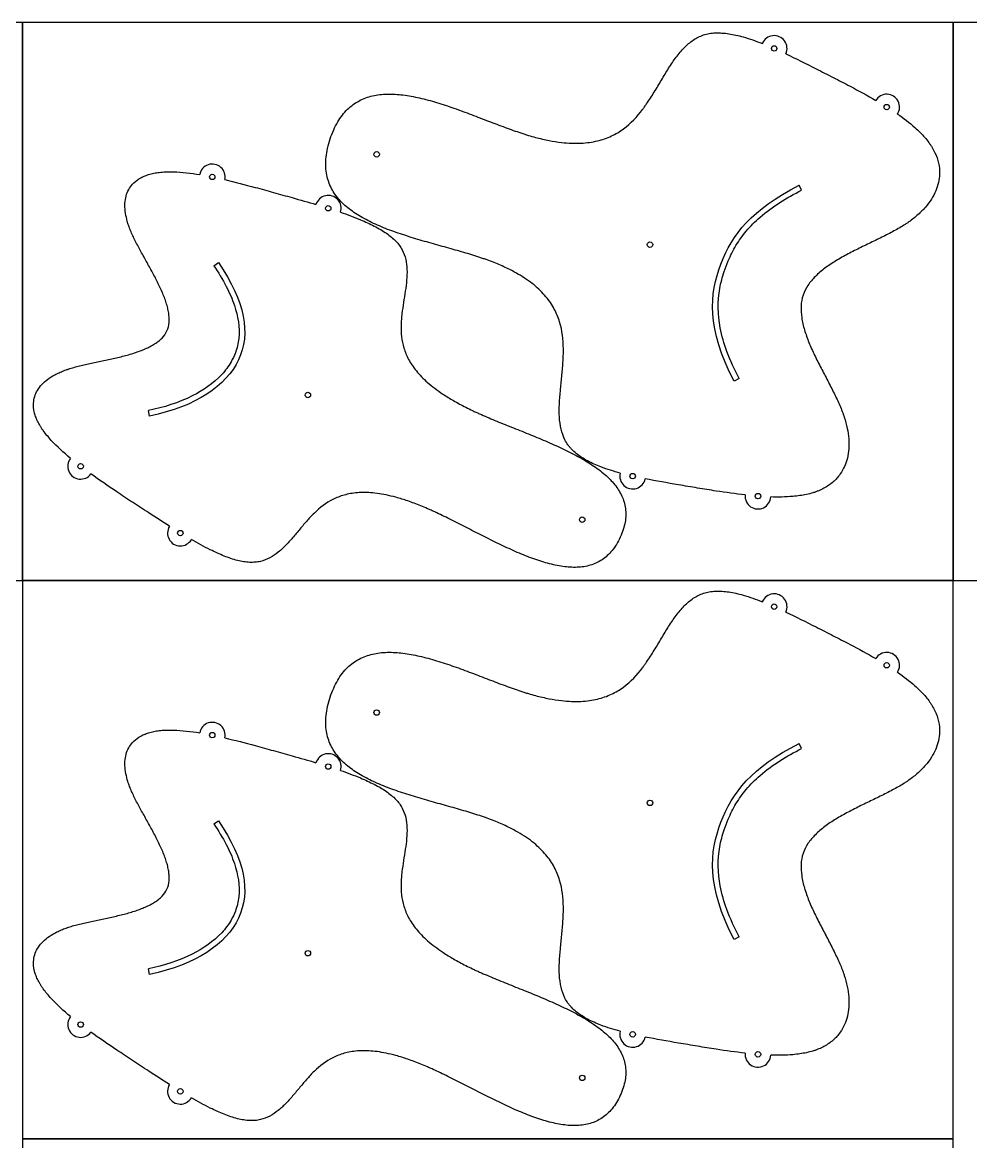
# Model space of a CAD drawing. Header units: inches. Extents: x 132 to 1257, y -131 to 658.
# Drawn here: x 850.9 to 952.8, y 109.1 to 229.4 of the extents above; entities that cross this region are included whole.
import ezdxf

# ---------------------------------------------------------------- set-up
doc = ezdxf.new("R2010")
doc.units = ezdxf.units.IN
doc.header["$MEASUREMENT"] = 0
doc.layers.add('Default', color=7, linetype='Continuous', true_color=0x000000)

msp = doc.modelspace()

# ---------------------------------------------------------------- linework, layer by layer
for p, q in [((934.62, 211.39), (934.35, 211.93)), ((871.48, 203.28), (871.98, 203.62)), ((927.92, 191.16), (927.38, 190.87)), ((864.59, 187.11), (864.47, 187.71)), ((934.62, 151.39), (934.35, 151.93)), ((871.48, 143.28), (871.98, 143.62)), ((927.92, 131.16), (927.38, 130.87)), ((864.59, 127.11), (864.47, 127.71))]:
    msp.add_line(p, q)
for centre in [(931.68, 226.63), (943.77, 220.33), (888.98, 215.25), (871.32, 212.82), (883.78, 209.45), (918.34, 205.54), (881.59, 189.38), (857.18, 181.72), (916.48, 180.66), (929.94, 178.51), (911.06, 175.98), (867.89, 174.54), (931.68, 166.63), (943.77, 160.33), (888.98, 155.25), (871.32, 152.82), (883.78, 149.45), (918.34, 145.54), (881.59, 129.38), (857.18, 121.72), (916.48, 120.66), (929.94, 118.51), (911.06, 115.98), (867.89, 114.54)]:
    msp.add_circle(centre, 0.291)
for centre, start, end in [((931.68, 226.63), 335.4871, 157.21), ((943.77, 220.33), 326.8059, 148.8202), ((871.32, 212.82), 347.7637, 169.0093), ((883.78, 209.45), 341.9477, 162.993), ((857.18, 181.72), 142.059, 323.3104), ((916.48, 180.66), 166.1957, 347.9195), ((929.94, 178.51), 174.5864, 356.5986), ((867.89, 174.54), 148.0812, 329.1259), ((931.68, 166.63), 335.4871, 157.21), ((943.77, 160.33), 326.8059, 148.8202), ((871.32, 152.82), 347.7637, 169.0093), ((883.78, 149.45), 341.9477, 162.993), ((857.18, 121.72), 142.059, 323.3104), ((916.48, 120.66), 166.1957, 347.9195), ((929.94, 118.51), 174.5864, 356.5986), ((867.89, 114.54), 148.0812, 329.1259)]:
    msp.add_arc(centre, 1.38, start, end)
for points, knots in [([(915.14, 180.99), (914.44, 181.18), (913.75, 181.39), (912.82, 181.74), (912.58, 181.85), (912.09, 182.06), (911.86, 182.17), (911.41, 182.41), (911.2, 182.54), (910.79, 182.8), (910.6, 182.93), (910.25, 183.22), (910.09, 183.37), (909.86, 183.61), (909.79, 183.69), (909.65, 183.85), (909.59, 183.93), (909.41, 184.19), (909.3, 184.36), (909.02, 184.92), (908.88, 185.31), (908.69, 186.14), (908.64, 186.58), (908.58, 187.47), (908.59, 187.94), (908.63, 188.88), (908.67, 189.37), (908.76, 190.35), (908.81, 190.85), (908.91, 191.85), (908.96, 192.35), (909.01, 193.11), (909.02, 193.36), (909.03, 193.73), (909.04, 193.86), (909.04, 194.1), (909.04, 194.23), (909.03, 195.33), (908.92, 196.3), (908.49, 197.73), (908.3, 198.18), (907.81, 199.1), (907.51, 199.54), (906.98, 200.17), (906.78, 200.38), (906.36, 200.8), (906.12, 201.01), (905.63, 201.42), (905.36, 201.62), (904.78, 202.01), (904.47, 202.2), (903.77, 202.61), (903.37, 202.82), (902.52, 203.23), (902.06, 203.43), (901.35, 203.71), (901.1, 203.8), (900.78, 203.92), (900.72, 203.94), (900.59, 203.99), (900.52, 204.01), (900.32, 204.08), (900.18, 204.13), (899.77, 204.26), (899.49, 204.35), (898.92, 204.53), (898.62, 204.62), (898.03, 204.79), (897.73, 204.88), (897.12, 205.05), (896.81, 205.14), (895.86, 205.4), (895.23, 205.58), (893.96, 205.94), (893.32, 206.13), (892.07, 206.52), (891.44, 206.72), (890.23, 207.15), (889.63, 207.39), (888.51, 207.88), (887.96, 208.15), (886.95, 208.72), (886.47, 209.03), (885.61, 209.7), (885.22, 210.07), (884.55, 210.86), (884.27, 211.29), (883.82, 212.22), (883.67, 212.71), (883.54, 213.5), (883.51, 213.78), (883.5, 214.35), (883.51, 214.65), (883.58, 215.26), (883.63, 215.58), (883.78, 216.23), (883.87, 216.57), (883.98, 216.9), (884.09, 217.24), (884.22, 217.56), (884.49, 218.18), (884.64, 218.46), (884.95, 218.99), (885.12, 219.24), (885.47, 219.69), (885.65, 219.9), (886.23, 220.45), (886.65, 220.76), (887.56, 221.24), (888.04, 221.42), (889.05, 221.65), (889.58, 221.71), (890.68, 221.74), (891.24, 221.7), (892.4, 221.56), (892.99, 221.45), (894.2, 221.17), (894.81, 221.01), (896.04, 220.63), (896.67, 220.42), (897.91, 219.99), (898.53, 219.75), (899.77, 219.29), (900.38, 219.05), (901.29, 218.7), (901.59, 218.59), (902.19, 218.36), (902.48, 218.25), (903.06, 218.04), (903.35, 217.93), (903.92, 217.73), (904.19, 217.64), (904.61, 217.5), (904.75, 217.46), (904.95, 217.39), (905.01, 217.37), (905.15, 217.33), (905.21, 217.31), (905.54, 217.21), (905.79, 217.14), (906.53, 216.95), (907.02, 216.83), (907.95, 216.65), (908.39, 216.58), (909.2, 216.49), (909.56, 216.46), (910.26, 216.43), (910.59, 216.43), (911.24, 216.46), (911.55, 216.49), (912.14, 216.58), (912.42, 216.63), (913.22, 216.82), (913.73, 217), (914.66, 217.44), (915.09, 217.69), (916.29, 218.58), (916.95, 219.29), (917.62, 220.17), (917.69, 220.27), (917.84, 220.47), (917.91, 220.57), (918.12, 220.88), (918.26, 221.09), (918.67, 221.73), (918.93, 222.16), (919.45, 223.02), (919.7, 223.45), (920.21, 224.29), (920.47, 224.71), (921, 225.49), (921.28, 225.87), (921.85, 226.55), (922.16, 226.87), (922.81, 227.42), (923.15, 227.66), (923.71, 227.93), (923.9, 228.01), (924.19, 228.11), (924.3, 228.14), (924.5, 228.19), (924.61, 228.21), (924.93, 228.27), (925.15, 228.29), (925.6, 228.31), (925.84, 228.3), (926.32, 228.27), (926.56, 228.25), (927.06, 228.17), (927.32, 228.12), (927.84, 228.01), (928.09, 227.94), (929.05, 227.67), (929.73, 227.43), (930.41, 227.16)], [22.654299, 22.654299, 22.654299, 22.654299, 25.624027, 25.624027, 26.717217, 26.717217, 27.790757, 27.790757, 28.804588, 28.804588, 29.761763, 29.761763, 30.669158, 30.669158, 31.107817, 31.107817, 31.538749, 31.538749, 32.388353, 32.388353, 34.101678, 34.101678, 35.893377, 35.893377, 37.794652, 37.794652, 39.791087, 39.791087, 41.84629, 41.84629, 43.930282, 43.930282, 44.966261, 44.966261, 45.481062, 45.481062, 45.993384, 45.993384, 50.036979, 50.036979, 52.08727, 52.08727, 54.281599, 54.281599, 55.467806, 55.467806, 56.737891, 56.737891, 58.108935, 58.108935, 59.597778, 59.597778, 61.44257, 61.44257, 63.48157, 63.48157, 64.581653, 64.581653, 64.865377, 64.865377, 65.152636, 65.152636, 65.737396, 65.737396, 66.944936, 66.944936, 68.197135, 68.197135, 69.48663, 69.48663, 70.805834, 70.805834, 73.502462, 73.502462, 76.217794, 76.217794, 78.89772, 78.89772, 81.488987, 81.488987, 83.94866, 83.94866, 86.254293, 86.254293, 88.418413, 88.418413, 90.505477, 90.505477, 92.638756, 92.638756, 93.769087, 93.769087, 94.976591, 94.976591, 96.283992, 96.283992, 97.712362, 97.712362, 97.712362, 99.140946, 99.140946, 100.448528, 100.448528, 101.656188, 101.656188, 102.786663, 102.786663, 104.920237, 104.920237, 107.007648, 107.007648, 109.172192, 109.172192, 111.478317, 111.478317, 113.938523, 113.938523, 116.530327, 116.530327, 119.210757, 119.210757, 121.92653, 121.92653, 124.623497, 124.623497, 125.942823, 125.942823, 127.232405, 127.232405, 128.484651, 128.484651, 129.692198, 129.692198, 130.276945, 130.276945, 130.564194, 130.564194, 130.847906, 130.847906, 131.947934, 131.947934, 133.98681, 133.98681, 135.831468, 135.831468, 137.319679, 137.319679, 138.690181, 138.690181, 139.959805, 139.959805, 141.145621, 141.145621, 143.339332, 143.339332, 145.389148, 145.389148, 149.431898, 149.431898, 149.944115, 149.944115, 150.45881, 150.45881, 151.494574, 151.494574, 153.578136, 153.578136, 155.632949, 155.632949, 157.629028, 157.629028, 159.530007, 159.530007, 161.321451, 161.321451, 163.034475, 163.034475, 163.883876, 163.883876, 164.314682, 164.314682, 164.753197, 164.753197, 165.660264, 165.660264, 166.617058, 166.617058, 167.630468, 167.630468, 168.703558, 168.703558, 169.796393, 169.796393, 172.770935, 172.770935, 172.770935, 172.770935]), ([(932.93, 226.05), (934, 225.55), (935.1, 225), (936.49, 224.29), (936.79, 224.14), (937.41, 223.82), (937.71, 223.67), (938.63, 223.2), (939.23, 222.89), (940.77, 222.08), (941.7, 221.57), (942.59, 221.05)], [176.525319, 176.525319, 176.525319, 176.525319, 181.504471, 181.504471, 182.918239, 182.918239, 184.3319, 184.3319, 187.138074, 187.138074, 191.454008, 191.454008, 191.454008, 191.454008]), ([(944.93, 219.58), (945.58, 219.12), (946.21, 218.65), (946.99, 217.96), (947.17, 217.78), (947.53, 217.43), (947.69, 217.26), (948, 216.9), (948.15, 216.72), (948.35, 216.44), (948.42, 216.35), (948.51, 216.21), (948.54, 216.17), (948.6, 216.08), (948.63, 216.03), (948.76, 215.8), (948.86, 215.62), (949.12, 215.06), (949.25, 214.69), (949.42, 213.92), (949.45, 213.54), (949.43, 212.52), (949.29, 211.91), (948.91, 211.02), (948.75, 210.72), (948.38, 210.14), (948.17, 209.85), (947.69, 209.29), (947.42, 209.02), (946.82, 208.49), (946.49, 208.23), (946.07, 207.93), (945.98, 207.87), (945.84, 207.78), (945.79, 207.75), (945.7, 207.68), (945.65, 207.65), (945.41, 207.5), (945.22, 207.38), (944.81, 207.15), (944.6, 207.04), (944.18, 206.81), (943.96, 206.7), (943.3, 206.36), (942.84, 206.13), (941.93, 205.69), (941.46, 205.47), (940.54, 205.02), (940.08, 204.78), (939.18, 204.31), (938.74, 204.06), (937.91, 203.55), (937.51, 203.29), (936.77, 202.73), (936.42, 202.44), (935.81, 201.83), (935.54, 201.51), (935.09, 200.84), (934.91, 200.48), (934.66, 199.73), (934.59, 199.34), (934.55, 198.53), (934.58, 198.11), (934.7, 197.25), (934.81, 196.81), (935.07, 195.93), (935.24, 195.47), (935.6, 194.57), (935.81, 194.11), (936.24, 193.2), (936.48, 192.73), (936.95, 191.82), (937.19, 191.37), (937.66, 190.47), (937.89, 190.01), (938.22, 189.35), (938.33, 189.13), (938.54, 188.69), (938.63, 188.47), (938.82, 188.05), (938.91, 187.83), (939.01, 187.57), (939.03, 187.52), (939.07, 187.41), (939.09, 187.36), (939.14, 187.2), (939.18, 187.1), (939.34, 186.6), (939.45, 186.2), (939.61, 185.42), (939.67, 185.04), (939.72, 184.3), (939.72, 183.95), (939.67, 183.26), (939.62, 182.93), (939.39, 181.99), (939.14, 181.41), (938.56, 180.58), (938.3, 180.29), (937.71, 179.78), (937.38, 179.55), (936.85, 179.26), (936.66, 179.17), (936.41, 179.07), (936.36, 179.05), (936.26, 179.01), (936.21, 178.99), (936.05, 178.93), (935.95, 178.9), (935.62, 178.8), (935.39, 178.74), (934.93, 178.64), (934.69, 178.6), (934.2, 178.53), (933.94, 178.5), (932.9, 178.41), (932.12, 178.4), (931.32, 178.42)], [195.225961, 195.225961, 195.225961, 195.225961, 198.45186, 198.45186, 199.501694, 199.501694, 200.501773, 200.501773, 201.451212, 201.451212, 201.909082, 201.909082, 202.133851, 202.133851, 202.356021, 202.356021, 203.220879, 203.220879, 204.861406, 204.861406, 206.432272, 206.432272, 209.033486, 209.033486, 210.40788, 210.40788, 211.873517, 211.873517, 213.452669, 213.452669, 215.162851, 215.162851, 215.612916, 215.612916, 215.841362, 215.841362, 216.072118, 216.072118, 217.017786, 217.017786, 217.996346, 217.996346, 219.003373, 219.003373, 221.070869, 221.070869, 223.194958, 223.194958, 225.309078, 225.309078, 227.368774, 227.368774, 229.332615, 229.332615, 231.172169, 231.172169, 232.884642, 232.884642, 234.510237, 234.510237, 236.135311, 236.135311, 237.847192, 237.847192, 239.686068, 239.686068, 241.649171, 241.649171, 243.708114, 243.708114, 245.821516, 245.821516, 247.944976, 247.944976, 250.011991, 250.011991, 251.018833, 251.018833, 251.997252, 251.997252, 252.942822, 252.942822, 253.173559, 253.173559, 253.401989, 253.401989, 253.852024, 253.852024, 255.562118, 255.562118, 257.141211, 257.141211, 258.606786, 258.606786, 259.981075, 259.981075, 262.581718, 262.581718, 264.152615, 264.152615, 265.792936, 265.792936, 266.657613, 266.657613, 266.87973, 266.87973, 267.104444, 267.104444, 267.562199, 267.562199, 268.511395, 268.511395, 269.511227, 269.511227, 270.560825, 270.560825, 273.794095, 273.794095, 273.794095, 273.794095]), ([(856.09, 182.57), (855.36, 183.2), (854.66, 183.82), (853.86, 184.68), (853.71, 184.86), (853.42, 185.21), (853.28, 185.38), (853.09, 185.64), (853.03, 185.73), (852.95, 185.86), (852.92, 185.9), (852.87, 185.99), (852.84, 186.03), (852.72, 186.24), (852.62, 186.41), (852.47, 186.74), (852.4, 186.91), (852.28, 187.24), (852.24, 187.4), (852.13, 187.87), (852.1, 188.18), (852.15, 188.99), (852.29, 189.45), (852.67, 190.1), (852.82, 190.31), (853.19, 190.7), (853.4, 190.89), (853.87, 191.24), (854.14, 191.41), (854.56, 191.63), (854.71, 191.71), (855.03, 191.85), (855.19, 191.92), (855.44, 192.02), (855.53, 192.05), (855.66, 192.1), (855.71, 192.11), (855.8, 192.15), (855.84, 192.16), (856.08, 192.24), (856.27, 192.3), (856.66, 192.41), (856.86, 192.46), (857.27, 192.56), (857.48, 192.61), (857.91, 192.71), (858.12, 192.76), (858.56, 192.85), (858.78, 192.9), (859.45, 193.04), (859.9, 193.13), (860.8, 193.33), (861.25, 193.43), (862.12, 193.65), (862.54, 193.77), (863.16, 193.97), (863.36, 194.04), (863.75, 194.19), (863.94, 194.26), (864.3, 194.42), (864.48, 194.5), (864.81, 194.68), (864.97, 194.77), (865.28, 194.96), (865.42, 195.06), (865.68, 195.28), (865.81, 195.39), (866.14, 195.73), (866.32, 195.98), (866.58, 196.56), (866.65, 196.86), (866.69, 197.33), (866.7, 197.5), (866.68, 197.84), (866.66, 198.01), (866.61, 198.37), (866.57, 198.55), (866.49, 198.91), (866.43, 199.1), (866.32, 199.48), (866.25, 199.67), (866.1, 200.06), (866.02, 200.25), (865.77, 200.85), (865.57, 201.25), (865.17, 202.05), (864.95, 202.46), (864.51, 203.26), (864.29, 203.66), (863.96, 204.26), (863.84, 204.46), (863.63, 204.85), (863.52, 205.04), (863.32, 205.43), (863.22, 205.62), (863.02, 206), (862.93, 206.18), (862.76, 206.55), (862.68, 206.73), (862.58, 206.96), (862.56, 207.01), (862.52, 207.09), (862.51, 207.14), (862.46, 207.27), (862.42, 207.36), (862.33, 207.61), (862.27, 207.78), (862.18, 208.11), (862.13, 208.28), (862.03, 208.74), (861.98, 209.05), (861.93, 209.64), (861.93, 209.92), (861.99, 210.45), (862.04, 210.71), (862.28, 211.42), (862.54, 211.83), (863.12, 212.39), (863.37, 212.58), (863.79, 212.81), (863.95, 212.88), (864.27, 213.01), (864.44, 213.07), (864.8, 213.17), (864.98, 213.21), (865.37, 213.28), (865.58, 213.31), (866, 213.35), (866.22, 213.36), (866.68, 213.38), (866.91, 213.37), (868.08, 213.34), (869.02, 213.22), (869.97, 213.08)], [198.121418, 198.121418, 198.121418, 198.121418, 202.286727, 202.286727, 203.327809, 203.327809, 204.302111, 204.302111, 204.765866, 204.765866, 204.991718, 204.991718, 205.213663, 205.213663, 206.063558, 206.063558, 206.858351, 206.858351, 207.605351, 207.605351, 208.99399, 208.99399, 211.179676, 211.179676, 212.31818, 212.31818, 213.55816, 213.55816, 214.935147, 214.935147, 215.68524, 215.68524, 216.478522, 216.478522, 216.89182, 216.89182, 217.102761, 217.102761, 217.316598, 217.316598, 218.199979, 218.199979, 219.12368, 219.12368, 220.081668, 220.081668, 221.067187, 221.067187, 222.073012, 222.073012, 224.115392, 224.115392, 226.140432, 226.140432, 228.093761, 228.093761, 229.031971, 229.031971, 229.933902, 229.933902, 230.795226, 230.795226, 231.61095, 231.61095, 232.383043, 232.383043, 233.114848, 233.114848, 234.498228, 234.498228, 235.881156, 235.881156, 236.612701, 236.612701, 237.384503, 237.384503, 238.199907, 238.199907, 239.060885, 239.060885, 239.962451, 239.962451, 240.900284, 240.900284, 242.852861, 242.852861, 244.877191, 244.877191, 246.918965, 246.918965, 247.924546, 247.924546, 248.909868, 248.909868, 249.867711, 249.867711, 250.791322, 250.791322, 251.674671, 251.674671, 251.888509, 251.888509, 252.099453, 252.099453, 252.512761, 252.512761, 253.306074, 253.306074, 254.056209, 254.056209, 255.4333, 255.4333, 256.673355, 256.673355, 257.811834, 257.811834, 259.996799, 259.996799, 261.385103, 261.385103, 262.13182, 262.13182, 262.92628, 262.92628, 263.7758, 263.7758, 264.688224, 264.688224, 265.66237, 265.66237, 266.703334, 266.703334, 270.876937, 270.876937, 270.876937, 270.876937]), ([(872.67, 212.53), (873.76, 212.27), (874.85, 211.99), (876.59, 211.52), (877.25, 211.34), (878.24, 211.06), (878.57, 210.97), (879.23, 210.78), (879.57, 210.69), (880.75, 210.35), (881.61, 210.11), (882.46, 209.86)], [274.979418, 274.979418, 274.979418, 274.979418, 279.962579, 279.962579, 282.991769, 282.991769, 284.518154, 284.518154, 286.044737, 286.044737, 289.987569, 289.987569, 289.987569, 289.987569]), ([(927.92, 191.16), (927.42, 192.1), (926.61, 193.87), (925.65, 197.11), (925.58, 200.08), (926.22, 202.46), (926.81, 204), (927.55, 205.49), (928.68, 207.08), (930.91, 209.28), (933.04, 210.58), (934.62, 211.39)], [0, 0, 0, 0, 1.051159, 1.918551, 3.309378, 3.926598, 4.331135, 4.934054, 5.560341, 6.2507, 8.000106, 8.000106, 8.000106, 8.000106]), ([(885.09, 209.03), (885.82, 208.78), (886.54, 208.51), (887.5, 208.11), (887.76, 208), (888.25, 207.77), (888.49, 207.66), (888.96, 207.42), (889.19, 207.29), (889.62, 207.03), (889.83, 206.9), (890.21, 206.63), (890.4, 206.5), (890.73, 206.21), (890.89, 206.07), (891.18, 205.77), (891.3, 205.62), (891.53, 205.31), (891.63, 205.15), (891.89, 204.66), (892.01, 204.32), (892.18, 203.6), (892.22, 203.24), (892.25, 202.49), (892.23, 202.11), (892.17, 201.34), (892.11, 200.94), (891.99, 200.15), (891.93, 199.74), (891.8, 198.93), (891.74, 198.53), (891.67, 197.91), (891.65, 197.71), (891.61, 197.3), (891.6, 197.09), (891.58, 196.05), (891.66, 195.24), (892.03, 194), (892.2, 193.6), (892.53, 192.99), (892.65, 192.79), (892.93, 192.37), (893.08, 192.17), (893.42, 191.75), (893.6, 191.55), (894, 191.13), (894.22, 190.93), (894.69, 190.51), (894.95, 190.3), (895.5, 189.89), (895.79, 189.68), (896.46, 189.23), (896.84, 189), (897.66, 188.53), (898.1, 188.29), (898.78, 187.94), (899.02, 187.83), (899.32, 187.68), (899.38, 187.65), (899.51, 187.59), (899.57, 187.56), (899.77, 187.48), (899.9, 187.42), (900.3, 187.24), (900.56, 187.12), (901.12, 186.89), (901.4, 186.77), (901.97, 186.53), (902.26, 186.41), (902.85, 186.17), (903.15, 186.05), (904.06, 185.69), (904.67, 185.45), (905.89, 184.95), (906.5, 184.7), (907.71, 184.18), (908.32, 183.91), (909.48, 183.36), (910.05, 183.08), (910.87, 182.63), (911.14, 182.48), (911.65, 182.17), (911.9, 182.01), (912.38, 181.69), (912.62, 181.53), (913.06, 181.19), (913.28, 181.02), (913.68, 180.67), (913.87, 180.49), (914.23, 180.13), (914.4, 179.94), (914.86, 179.37), (915.11, 178.96), (915.51, 178.1), (915.64, 177.66), (915.73, 176.95), (915.74, 176.71), (915.73, 176.22), (915.71, 175.97), (915.62, 175.46), (915.55, 175.19), (915.38, 174.65), (915.27, 174.38), (915.15, 174.11), (915.03, 173.84), (914.89, 173.58), (914.6, 173.1), (914.44, 172.88), (914.11, 172.47), (913.94, 172.29), (913.58, 171.96), (913.39, 171.81), (912.8, 171.42), (912.38, 171.22), (911.47, 170.95), (910.99, 170.88), (910.26, 170.85), (910.01, 170.86), (909.5, 170.88), (909.24, 170.91), (908.71, 170.99), (908.44, 171.03), (907.89, 171.15), (907.62, 171.22), (907.06, 171.37), (906.78, 171.46), (906.21, 171.64), (905.92, 171.74), (905.04, 172.07), (904.45, 172.31), (903.27, 172.83), (902.68, 173.11), (901.49, 173.68), (900.9, 173.98), (899.72, 174.57), (899.13, 174.87), (898.26, 175.32), (897.97, 175.46), (897.41, 175.75), (897.13, 175.89), (896.57, 176.17), (896.3, 176.3), (895.76, 176.56), (895.49, 176.69), (895.1, 176.87), (894.97, 176.93), (894.77, 177.02), (894.71, 177.05), (894.58, 177.1), (894.52, 177.13), (894.21, 177.27), (893.96, 177.37), (893.25, 177.66), (892.79, 177.83), (891.9, 178.14), (891.47, 178.27), (890.69, 178.48), (890.34, 178.57), (889.67, 178.7), (889.35, 178.76), (888.72, 178.84), (888.42, 178.87), (887.85, 178.9), (887.57, 178.9), (887.04, 178.89), (886.78, 178.87), (886.29, 178.8), (886.05, 178.76), (885.38, 178.61), (884.96, 178.47), (883.79, 177.94), (883.12, 177.47), (882.36, 176.77), (882.21, 176.62), (881.92, 176.33), (881.78, 176.18), (881.36, 175.72), (881.1, 175.41), (880.57, 174.78), (880.31, 174.46), (879.79, 173.85), (879.53, 173.55), (878.99, 173), (878.71, 172.73), (878.13, 172.26), (877.83, 172.05), (877.18, 171.71), (876.85, 171.58), (876.31, 171.45), (876.12, 171.42), (875.73, 171.39), (875.54, 171.39), (875.12, 171.4), (874.91, 171.43), (874.48, 171.5), (874.25, 171.54), (873.8, 171.66), (873.56, 171.73), (873.08, 171.89), (872.84, 171.98), (872.35, 172.17), (872.11, 172.27), (871.61, 172.5), (871.36, 172.62), (870.42, 173.08), (869.75, 173.45), (869.08, 173.84)], [20.470084, 20.470084, 20.470084, 20.470084, 23.875008, 23.875008, 25.112976, 25.112976, 26.290649, 26.290649, 27.442927, 27.442927, 28.523872, 28.523872, 29.533369, 29.533369, 30.474449, 30.474449, 31.359844, 31.359844, 32.195861, 32.195861, 33.816384, 33.816384, 35.443695, 35.443695, 37.134021, 37.134021, 38.893504, 38.893504, 40.698082, 40.698082, 42.534906, 42.534906, 43.452073, 43.452073, 44.366451, 44.366451, 48.090627, 48.090627, 50.066093, 50.066093, 51.129469, 51.129469, 52.265869, 52.265869, 53.489951, 53.489951, 54.819638, 54.819638, 56.271103, 56.271103, 57.860073, 57.860073, 59.840212, 59.840212, 62.036698, 62.036698, 63.223333, 63.223333, 63.529501, 63.529501, 63.839511, 63.839511, 64.470639, 64.470639, 65.774014, 65.774014, 67.125597, 67.125597, 68.517367, 68.517367, 69.941134, 69.941134, 72.851485, 72.851485, 75.790446, 75.790446, 78.682954, 78.682954, 81.477479, 81.477479, 82.826869, 82.826869, 84.133532, 84.133532, 85.393432, 85.393432, 86.601896, 86.601896, 87.760868, 87.760868, 88.873064, 88.873064, 90.98766, 90.98766, 93.053425, 93.053425, 94.111386, 94.111386, 95.223549, 95.223549, 96.415698, 96.415698, 97.712362, 97.712362, 97.712362, 99.008942, 99.008942, 100.201003, 100.201003, 101.313076, 101.313076, 102.370956, 102.370956, 104.436599, 104.436599, 106.551137, 106.551137, 107.663329, 107.663329, 108.822307, 108.822307, 110.030783, 110.030783, 111.290698, 111.290698, 112.597374, 112.597374, 113.946772, 113.946772, 116.741282, 116.741282, 119.633716, 119.633716, 122.57252, 122.57252, 125.482613, 125.482613, 126.906206, 126.906206, 128.297771, 128.297771, 129.649118, 129.649118, 130.95222, 130.95222, 131.583198, 131.583198, 131.893131, 131.893131, 132.199218, 132.199218, 133.385538, 133.385538, 135.581408, 135.581408, 137.560957, 137.560957, 139.148884, 139.148884, 140.599431, 140.599431, 141.928313, 141.928313, 143.151691, 143.151691, 144.287472, 144.287472, 145.350301, 145.350301, 147.324835, 147.324835, 151.04739, 151.04739, 151.961384, 151.961384, 152.878166, 152.878166, 154.714221, 154.714221, 156.518068, 156.518068, 158.276856, 158.276856, 159.966539, 159.966539, 161.593214, 161.593214, 163.213001, 163.213001, 164.048567, 164.048567, 164.933463, 164.933463, 165.873934, 165.873934, 166.882762, 166.882762, 167.962988, 167.962988, 169.114509, 169.114509, 170.291528, 170.291528, 171.528833, 171.528833, 174.938648, 174.938648, 174.938648, 174.938648]), ([(871.48, 203.28), (871.97, 202.56), (872.81, 201.19), (873.95, 198.62), (874.38, 196.12), (873.9, 194.05), (873.28, 192.75), (871.92, 190.94), (868.95, 188.93), (866.09, 188.05), (864.47, 187.71)], [0, 0, 0, 0, 0.852762, 1.582994, 2.767677, 3.290581, 3.641141, 4.195884, 5.485909, 7.119312, 7.119312, 7.119312, 7.119312]), ([(866.72, 175.27), (865.97, 175.75), (865.23, 176.23), (864.2, 176.9), (863.91, 177.09), (863.34, 177.47), (863.05, 177.66), (862.19, 178.22), (861.62, 178.6), (860.12, 179.6), (859.19, 180.24), (858.28, 180.9)], [179.014965, 179.014965, 179.014965, 179.014965, 182.948712, 182.948712, 184.474776, 184.474776, 186.000676, 186.000676, 189.029001, 189.029001, 194.020012, 194.020012, 194.020012, 194.020012]), ([(928.57, 178.64), (927.54, 178.75), (926.49, 178.9), (924.78, 179.16), (924.11, 179.27), (923.1, 179.44), (922.76, 179.5), (922.08, 179.61), (921.74, 179.67), (920.2, 179.93), (918.99, 180.14), (917.83, 180.37)], [3.971599, 3.971599, 3.971599, 3.971599, 8.279163, 8.279163, 11.085528, 11.085528, 12.49933, 12.49933, 13.913271, 13.913271, 18.900227, 18.900227, 18.900227, 18.900227]), ([(915.14, 120.99), (914.44, 121.18), (913.75, 121.39), (912.82, 121.74), (912.58, 121.85), (912.09, 122.06), (911.86, 122.17), (911.41, 122.41), (911.2, 122.54), (910.79, 122.8), (910.6, 122.93), (910.25, 123.22), (910.09, 123.37), (909.86, 123.61), (909.79, 123.69), (909.65, 123.85), (909.59, 123.93), (909.41, 124.19), (909.3, 124.36), (909.02, 124.92), (908.88, 125.31), (908.69, 126.14), (908.64, 126.58), (908.58, 127.47), (908.59, 127.94), (908.63, 128.88), (908.67, 129.37), (908.76, 130.35), (908.81, 130.85), (908.91, 131.85), (908.96, 132.35), (909.01, 133.11), (909.02, 133.36), (909.03, 133.73), (909.04, 133.86), (909.04, 134.1), (909.04, 134.23), (909.03, 135.33), (908.92, 136.3), (908.49, 137.73), (908.3, 138.18), (907.81, 139.1), (907.51, 139.54), (906.98, 140.17), (906.78, 140.38), (906.36, 140.8), (906.12, 141.01), (905.63, 141.42), (905.36, 141.62), (904.78, 142.01), (904.47, 142.2), (903.77, 142.61), (903.37, 142.82), (902.52, 143.23), (902.06, 143.43), (901.35, 143.71), (901.1, 143.8), (900.78, 143.92), (900.72, 143.94), (900.59, 143.99), (900.52, 144.01), (900.32, 144.08), (900.18, 144.13), (899.77, 144.26), (899.49, 144.35), (898.92, 144.53), (898.62, 144.62), (898.03, 144.79), (897.73, 144.88), (897.12, 145.05), (896.81, 145.14), (895.86, 145.4), (895.23, 145.58), (893.96, 145.94), (893.32, 146.13), (892.07, 146.52), (891.44, 146.72), (890.23, 147.15), (889.63, 147.39), (888.51, 147.88), (887.96, 148.15), (886.95, 148.72), (886.47, 149.03), (885.61, 149.7), (885.22, 150.07), (884.55, 150.86), (884.27, 151.29), (883.82, 152.22), (883.67, 152.71), (883.54, 153.5), (883.51, 153.78), (883.5, 154.35), (883.51, 154.65), (883.58, 155.26), (883.63, 155.58), (883.78, 156.23), (883.87, 156.57), (883.98, 156.9), (884.09, 157.24), (884.22, 157.56), (884.49, 158.18), (884.64, 158.46), (884.95, 158.99), (885.12, 159.24), (885.47, 159.69), (885.65, 159.9), (886.23, 160.45), (886.65, 160.76), (887.56, 161.24), (888.04, 161.42), (889.05, 161.65), (889.58, 161.71), (890.68, 161.74), (891.24, 161.7), (892.4, 161.56), (892.99, 161.45), (894.2, 161.17), (894.81, 161.01), (896.04, 160.63), (896.67, 160.42), (897.91, 159.99), (898.53, 159.75), (899.77, 159.29), (900.38, 159.05), (901.29, 158.7), (901.59, 158.59), (902.19, 158.36), (902.48, 158.25), (903.06, 158.04), (903.35, 157.93), (903.92, 157.73), (904.19, 157.64), (904.61, 157.5), (904.75, 157.46), (904.95, 157.39), (905.01, 157.37), (905.15, 157.33), (905.21, 157.31), (905.54, 157.21), (905.79, 157.14), (906.53, 156.95), (907.02, 156.83), (907.95, 156.65), (908.39, 156.58), (909.2, 156.49), (909.56, 156.46), (910.26, 156.43), (910.59, 156.43), (911.24, 156.46), (911.55, 156.49), (912.14, 156.58), (912.42, 156.63), (913.22, 156.82), (913.73, 157), (914.66, 157.44), (915.09, 157.69), (916.29, 158.58), (916.95, 159.29), (917.62, 160.17), (917.69, 160.27), (917.84, 160.47), (917.91, 160.57), (918.12, 160.88), (918.26, 161.09), (918.67, 161.73), (918.93, 162.16), (919.45, 163.02), (919.7, 163.45), (920.21, 164.29), (920.47, 164.71), (921, 165.49), (921.28, 165.87), (921.85, 166.55), (922.16, 166.87), (922.81, 167.42), (923.15, 167.66), (923.71, 167.93), (923.9, 168.01), (924.19, 168.11), (924.3, 168.14), (924.5, 168.19), (924.61, 168.21), (924.93, 168.27), (925.15, 168.29), (925.6, 168.31), (925.84, 168.3), (926.32, 168.27), (926.56, 168.25), (927.06, 168.17), (927.32, 168.12), (927.84, 168.01), (928.09, 167.94), (929.05, 167.67), (929.73, 167.43), (930.41, 167.16)], [22.654299, 22.654299, 22.654299, 22.654299, 25.624027, 25.624027, 26.717217, 26.717217, 27.790757, 27.790757, 28.804588, 28.804588, 29.761763, 29.761763, 30.669158, 30.669158, 31.107817, 31.107817, 31.538749, 31.538749, 32.388353, 32.388353, 34.101678, 34.101678, 35.893377, 35.893377, 37.794652, 37.794652, 39.791087, 39.791087, 41.84629, 41.84629, 43.930282, 43.930282, 44.966261, 44.966261, 45.481062, 45.481062, 45.993384, 45.993384, 50.036979, 50.036979, 52.08727, 52.08727, 54.281599, 54.281599, 55.467806, 55.467806, 56.737891, 56.737891, 58.108935, 58.108935, 59.597778, 59.597778, 61.44257, 61.44257, 63.48157, 63.48157, 64.581653, 64.581653, 64.865377, 64.865377, 65.152636, 65.152636, 65.737396, 65.737396, 66.944936, 66.944936, 68.197135, 68.197135, 69.48663, 69.48663, 70.805834, 70.805834, 73.502462, 73.502462, 76.217794, 76.217794, 78.89772, 78.89772, 81.488987, 81.488987, 83.94866, 83.94866, 86.254293, 86.254293, 88.418413, 88.418413, 90.505477, 90.505477, 92.638756, 92.638756, 93.769087, 93.769087, 94.976591, 94.976591, 96.283992, 96.283992, 97.712362, 97.712362, 97.712362, 99.140946, 99.140946, 100.448528, 100.448528, 101.656188, 101.656188, 102.786663, 102.786663, 104.920237, 104.920237, 107.007648, 107.007648, 109.172192, 109.172192, 111.478317, 111.478317, 113.938523, 113.938523, 116.530327, 116.530327, 119.210757, 119.210757, 121.92653, 121.92653, 124.623497, 124.623497, 125.942823, 125.942823, 127.232405, 127.232405, 128.484651, 128.484651, 129.692198, 129.692198, 130.276945, 130.276945, 130.564194, 130.564194, 130.847906, 130.847906, 131.947934, 131.947934, 133.98681, 133.98681, 135.831468, 135.831468, 137.319679, 137.319679, 138.690181, 138.690181, 139.959805, 139.959805, 141.145621, 141.145621, 143.339332, 143.339332, 145.389148, 145.389148, 149.431898, 149.431898, 149.944115, 149.944115, 150.45881, 150.45881, 151.494574, 151.494574, 153.578136, 153.578136, 155.632949, 155.632949, 157.629028, 157.629028, 159.530007, 159.530007, 161.321451, 161.321451, 163.034475, 163.034475, 163.883876, 163.883876, 164.314682, 164.314682, 164.753197, 164.753197, 165.660264, 165.660264, 166.617058, 166.617058, 167.630468, 167.630468, 168.703558, 168.703558, 169.796393, 169.796393, 172.770935, 172.770935, 172.770935, 172.770935]), ([(932.93, 166.05), (934, 165.55), (935.1, 165), (936.49, 164.29), (936.79, 164.14), (937.41, 163.82), (937.71, 163.67), (938.63, 163.2), (939.23, 162.89), (940.77, 162.08), (941.7, 161.57), (942.59, 161.05)], [176.525319, 176.525319, 176.525319, 176.525319, 181.504471, 181.504471, 182.918239, 182.918239, 184.3319, 184.3319, 187.138074, 187.138074, 191.454008, 191.454008, 191.454008, 191.454008]), ([(944.93, 159.58), (945.58, 159.12), (946.21, 158.65), (946.99, 157.96), (947.17, 157.78), (947.53, 157.43), (947.69, 157.26), (948, 156.9), (948.15, 156.72), (948.35, 156.44), (948.42, 156.35), (948.51, 156.21), (948.54, 156.17), (948.6, 156.08), (948.63, 156.03), (948.76, 155.8), (948.86, 155.62), (949.12, 155.06), (949.25, 154.69), (949.42, 153.92), (949.45, 153.54), (949.43, 152.52), (949.29, 151.91), (948.91, 151.02), (948.75, 150.72), (948.38, 150.14), (948.17, 149.85), (947.69, 149.29), (947.42, 149.02), (946.82, 148.49), (946.49, 148.23), (946.07, 147.93), (945.98, 147.87), (945.84, 147.78), (945.79, 147.75), (945.7, 147.68), (945.65, 147.65), (945.41, 147.5), (945.22, 147.38), (944.81, 147.15), (944.6, 147.04), (944.18, 146.81), (943.96, 146.7), (943.3, 146.36), (942.84, 146.13), (941.93, 145.69), (941.46, 145.47), (940.54, 145.02), (940.08, 144.78), (939.18, 144.31), (938.74, 144.06), (937.91, 143.55), (937.51, 143.29), (936.77, 142.73), (936.42, 142.44), (935.81, 141.83), (935.54, 141.51), (935.09, 140.84), (934.91, 140.48), (934.66, 139.73), (934.59, 139.34), (934.55, 138.53), (934.58, 138.11), (934.7, 137.25), (934.81, 136.81), (935.07, 135.93), (935.24, 135.47), (935.6, 134.57), (935.81, 134.11), (936.24, 133.2), (936.48, 132.73), (936.95, 131.82), (937.19, 131.37), (937.66, 130.47), (937.89, 130.01), (938.22, 129.35), (938.33, 129.13), (938.54, 128.69), (938.63, 128.47), (938.82, 128.05), (938.91, 127.83), (939.01, 127.57), (939.03, 127.52), (939.07, 127.41), (939.09, 127.36), (939.14, 127.2), (939.18, 127.1), (939.34, 126.6), (939.45, 126.2), (939.61, 125.42), (939.67, 125.04), (939.72, 124.3), (939.72, 123.95), (939.67, 123.26), (939.62, 122.93), (939.39, 121.99), (939.14, 121.41), (938.56, 120.58), (938.3, 120.29), (937.71, 119.78), (937.38, 119.55), (936.85, 119.26), (936.66, 119.17), (936.41, 119.07), (936.36, 119.05), (936.26, 119.01), (936.21, 118.99), (936.05, 118.93), (935.95, 118.9), (935.62, 118.8), (935.39, 118.74), (934.93, 118.64), (934.69, 118.6), (934.2, 118.53), (933.94, 118.5), (932.9, 118.41), (932.12, 118.4), (931.32, 118.42)], [195.225961, 195.225961, 195.225961, 195.225961, 198.45186, 198.45186, 199.501694, 199.501694, 200.501773, 200.501773, 201.451212, 201.451212, 201.909082, 201.909082, 202.133851, 202.133851, 202.356021, 202.356021, 203.220879, 203.220879, 204.861406, 204.861406, 206.432272, 206.432272, 209.033486, 209.033486, 210.40788, 210.40788, 211.873517, 211.873517, 213.452669, 213.452669, 215.162851, 215.162851, 215.612916, 215.612916, 215.841362, 215.841362, 216.072118, 216.072118, 217.017786, 217.017786, 217.996346, 217.996346, 219.003373, 219.003373, 221.070869, 221.070869, 223.194958, 223.194958, 225.309078, 225.309078, 227.368774, 227.368774, 229.332615, 229.332615, 231.172169, 231.172169, 232.884642, 232.884642, 234.510237, 234.510237, 236.135311, 236.135311, 237.847192, 237.847192, 239.686068, 239.686068, 241.649171, 241.649171, 243.708114, 243.708114, 245.821516, 245.821516, 247.944976, 247.944976, 250.011991, 250.011991, 251.018833, 251.018833, 251.997252, 251.997252, 252.942822, 252.942822, 253.173559, 253.173559, 253.401989, 253.401989, 253.852024, 253.852024, 255.562118, 255.562118, 257.141211, 257.141211, 258.606786, 258.606786, 259.981075, 259.981075, 262.581718, 262.581718, 264.152615, 264.152615, 265.792936, 265.792936, 266.657613, 266.657613, 266.87973, 266.87973, 267.104444, 267.104444, 267.562199, 267.562199, 268.511395, 268.511395, 269.511227, 269.511227, 270.560825, 270.560825, 273.794095, 273.794095, 273.794095, 273.794095]), ([(856.09, 122.57), (855.36, 123.2), (854.66, 123.82), (853.86, 124.68), (853.71, 124.86), (853.42, 125.21), (853.28, 125.38), (853.09, 125.64), (853.03, 125.73), (852.95, 125.86), (852.92, 125.9), (852.87, 125.99), (852.84, 126.03), (852.72, 126.24), (852.62, 126.41), (852.47, 126.74), (852.4, 126.91), (852.28, 127.24), (852.24, 127.4), (852.13, 127.87), (852.1, 128.18), (852.15, 128.99), (852.29, 129.45), (852.67, 130.1), (852.82, 130.31), (853.19, 130.7), (853.4, 130.89), (853.87, 131.24), (854.14, 131.41), (854.56, 131.63), (854.71, 131.71), (855.03, 131.85), (855.19, 131.92), (855.44, 132.02), (855.53, 132.05), (855.66, 132.1), (855.71, 132.11), (855.8, 132.15), (855.84, 132.16), (856.08, 132.24), (856.27, 132.3), (856.66, 132.41), (856.86, 132.46), (857.27, 132.56), (857.48, 132.61), (857.91, 132.71), (858.12, 132.76), (858.56, 132.85), (858.78, 132.9), (859.45, 133.04), (859.9, 133.13), (860.8, 133.33), (861.25, 133.43), (862.12, 133.65), (862.54, 133.77), (863.16, 133.97), (863.36, 134.04), (863.75, 134.19), (863.94, 134.26), (864.3, 134.42), (864.48, 134.5), (864.81, 134.68), (864.97, 134.77), (865.28, 134.96), (865.42, 135.06), (865.68, 135.28), (865.81, 135.39), (866.14, 135.73), (866.32, 135.98), (866.58, 136.56), (866.65, 136.86), (866.69, 137.33), (866.7, 137.5), (866.68, 137.84), (866.66, 138.01), (866.61, 138.37), (866.57, 138.55), (866.49, 138.91), (866.43, 139.1), (866.32, 139.48), (866.25, 139.67), (866.1, 140.06), (866.02, 140.25), (865.77, 140.85), (865.57, 141.25), (865.17, 142.05), (864.95, 142.46), (864.51, 143.26), (864.29, 143.66), (863.96, 144.26), (863.84, 144.46), (863.63, 144.85), (863.52, 145.04), (863.32, 145.43), (863.22, 145.62), (863.02, 146), (862.93, 146.18), (862.76, 146.55), (862.68, 146.73), (862.58, 146.96), (862.56, 147.01), (862.52, 147.09), (862.51, 147.14), (862.46, 147.27), (862.42, 147.36), (862.33, 147.61), (862.27, 147.78), (862.18, 148.11), (862.13, 148.28), (862.03, 148.74), (861.98, 149.05), (861.93, 149.64), (861.93, 149.92), (861.99, 150.45), (862.04, 150.71), (862.28, 151.42), (862.54, 151.83), (863.12, 152.39), (863.37, 152.58), (863.79, 152.81), (863.95, 152.88), (864.27, 153.01), (864.44, 153.07), (864.8, 153.17), (864.98, 153.21), (865.37, 153.28), (865.58, 153.31), (866, 153.35), (866.22, 153.36), (866.68, 153.38), (866.91, 153.37), (868.08, 153.34), (869.02, 153.22), (869.97, 153.08)], [198.121418, 198.121418, 198.121418, 198.121418, 202.286727, 202.286727, 203.327809, 203.327809, 204.302111, 204.302111, 204.765866, 204.765866, 204.991718, 204.991718, 205.213663, 205.213663, 206.063558, 206.063558, 206.858351, 206.858351, 207.605351, 207.605351, 208.99399, 208.99399, 211.179676, 211.179676, 212.31818, 212.31818, 213.55816, 213.55816, 214.935147, 214.935147, 215.68524, 215.68524, 216.478522, 216.478522, 216.89182, 216.89182, 217.102761, 217.102761, 217.316598, 217.316598, 218.199979, 218.199979, 219.12368, 219.12368, 220.081668, 220.081668, 221.067187, 221.067187, 222.073012, 222.073012, 224.115392, 224.115392, 226.140432, 226.140432, 228.093761, 228.093761, 229.031971, 229.031971, 229.933902, 229.933902, 230.795226, 230.795226, 231.61095, 231.61095, 232.383043, 232.383043, 233.114848, 233.114848, 234.498228, 234.498228, 235.881156, 235.881156, 236.612701, 236.612701, 237.384503, 237.384503, 238.199907, 238.199907, 239.060885, 239.060885, 239.962451, 239.962451, 240.900284, 240.900284, 242.852861, 242.852861, 244.877191, 244.877191, 246.918965, 246.918965, 247.924546, 247.924546, 248.909868, 248.909868, 249.867711, 249.867711, 250.791322, 250.791322, 251.674671, 251.674671, 251.888509, 251.888509, 252.099453, 252.099453, 252.512761, 252.512761, 253.306074, 253.306074, 254.056209, 254.056209, 255.4333, 255.4333, 256.673355, 256.673355, 257.811834, 257.811834, 259.996799, 259.996799, 261.385103, 261.385103, 262.13182, 262.13182, 262.92628, 262.92628, 263.7758, 263.7758, 264.688224, 264.688224, 265.66237, 265.66237, 266.703334, 266.703334, 270.876937, 270.876937, 270.876937, 270.876937]), ([(872.67, 152.53), (873.76, 152.27), (874.85, 151.99), (876.59, 151.52), (877.25, 151.34), (878.24, 151.06), (878.57, 150.97), (879.23, 150.78), (879.57, 150.69), (880.75, 150.35), (881.61, 150.11), (882.46, 149.86)], [274.979418, 274.979418, 274.979418, 274.979418, 279.962579, 279.962579, 282.991769, 282.991769, 284.518154, 284.518154, 286.044737, 286.044737, 289.987569, 289.987569, 289.987569, 289.987569]), ([(927.92, 131.16), (927.42, 132.1), (926.61, 133.87), (925.65, 137.11), (925.58, 140.08), (926.22, 142.46), (926.81, 144), (927.55, 145.49), (928.68, 147.08), (930.91, 149.28), (933.04, 150.58), (934.62, 151.39)], [0, 0, 0, 0, 1.051159, 1.918551, 3.309378, 3.926598, 4.331135, 4.934054, 5.560341, 6.2507, 8.000106, 8.000106, 8.000106, 8.000106]), ([(885.09, 149.03), (885.82, 148.78), (886.54, 148.51), (887.5, 148.11), (887.76, 148), (888.25, 147.77), (888.49, 147.66), (888.96, 147.42), (889.19, 147.29), (889.62, 147.03), (889.83, 146.9), (890.21, 146.63), (890.4, 146.5), (890.73, 146.21), (890.89, 146.07), (891.18, 145.77), (891.3, 145.62), (891.53, 145.31), (891.63, 145.15), (891.89, 144.66), (892.01, 144.32), (892.18, 143.6), (892.22, 143.24), (892.25, 142.49), (892.23, 142.11), (892.17, 141.34), (892.11, 140.94), (891.99, 140.15), (891.93, 139.74), (891.8, 138.93), (891.74, 138.53), (891.67, 137.91), (891.65, 137.71), (891.61, 137.3), (891.6, 137.09), (891.58, 136.05), (891.66, 135.24), (892.03, 134), (892.2, 133.6), (892.53, 132.99), (892.65, 132.79), (892.93, 132.37), (893.08, 132.17), (893.42, 131.75), (893.6, 131.55), (894, 131.13), (894.22, 130.93), (894.69, 130.51), (894.95, 130.3), (895.5, 129.89), (895.79, 129.68), (896.46, 129.23), (896.84, 129), (897.66, 128.53), (898.1, 128.29), (898.78, 127.94), (899.02, 127.83), (899.32, 127.68), (899.38, 127.65), (899.51, 127.59), (899.57, 127.56), (899.77, 127.48), (899.9, 127.42), (900.3, 127.24), (900.56, 127.12), (901.12, 126.89), (901.4, 126.77), (901.97, 126.53), (902.26, 126.41), (902.85, 126.17), (903.15, 126.05), (904.06, 125.69), (904.67, 125.45), (905.89, 124.95), (906.5, 124.7), (907.71, 124.18), (908.32, 123.91), (909.48, 123.36), (910.05, 123.08), (910.87, 122.63), (911.14, 122.48), (911.65, 122.17), (911.9, 122.01), (912.38, 121.69), (912.62, 121.53), (913.06, 121.19), (913.28, 121.02), (913.68, 120.67), (913.87, 120.49), (914.23, 120.13), (914.4, 119.94), (914.86, 119.37), (915.11, 118.96), (915.51, 118.1), (915.64, 117.66), (915.73, 116.95), (915.74, 116.71), (915.73, 116.22), (915.71, 115.97), (915.62, 115.46), (915.55, 115.19), (915.38, 114.65), (915.27, 114.38), (915.15, 114.11), (915.03, 113.84), (914.89, 113.58), (914.6, 113.1), (914.44, 112.88), (914.11, 112.47), (913.94, 112.29), (913.58, 111.96), (913.39, 111.81), (912.8, 111.42), (912.38, 111.22), (911.47, 110.95), (910.99, 110.88), (910.26, 110.85), (910.01, 110.86), (909.5, 110.88), (909.24, 110.91), (908.71, 110.99), (908.44, 111.03), (907.89, 111.15), (907.62, 111.22), (907.06, 111.37), (906.78, 111.46), (906.21, 111.64), (905.92, 111.74), (905.04, 112.07), (904.45, 112.31), (903.27, 112.83), (902.68, 113.11), (901.49, 113.68), (900.9, 113.98), (899.72, 114.57), (899.13, 114.87), (898.26, 115.32), (897.97, 115.46), (897.41, 115.75), (897.13, 115.89), (896.57, 116.17), (896.3, 116.3), (895.76, 116.56), (895.49, 116.69), (895.1, 116.87), (894.97, 116.93), (894.77, 117.02), (894.71, 117.05), (894.58, 117.1), (894.52, 117.13), (894.21, 117.27), (893.96, 117.37), (893.25, 117.66), (892.79, 117.83), (891.9, 118.14), (891.47, 118.27), (890.69, 118.48), (890.34, 118.57), (889.67, 118.7), (889.35, 118.76), (888.72, 118.84), (888.42, 118.87), (887.85, 118.9), (887.57, 118.9), (887.04, 118.89), (886.78, 118.87), (886.29, 118.8), (886.05, 118.76), (885.38, 118.61), (884.96, 118.47), (883.79, 117.94), (883.12, 117.47), (882.36, 116.77), (882.21, 116.62), (881.92, 116.33), (881.78, 116.18), (881.36, 115.72), (881.1, 115.41), (880.57, 114.78), (880.31, 114.46), (879.79, 113.85), (879.53, 113.55), (878.99, 113), (878.71, 112.73), (878.13, 112.26), (877.83, 112.05), (877.18, 111.71), (876.85, 111.58), (876.31, 111.45), (876.12, 111.42), (875.73, 111.39), (875.54, 111.39), (875.12, 111.4), (874.91, 111.43), (874.48, 111.5), (874.25, 111.54), (873.8, 111.66), (873.56, 111.73), (873.08, 111.89), (872.84, 111.98), (872.35, 112.17), (872.11, 112.27), (871.61, 112.5), (871.36, 112.62), (870.42, 113.08), (869.75, 113.45), (869.08, 113.84)], [20.470084, 20.470084, 20.470084, 20.470084, 23.875008, 23.875008, 25.112976, 25.112976, 26.290649, 26.290649, 27.442927, 27.442927, 28.523872, 28.523872, 29.533369, 29.533369, 30.474449, 30.474449, 31.359844, 31.359844, 32.195861, 32.195861, 33.816384, 33.816384, 35.443695, 35.443695, 37.134021, 37.134021, 38.893504, 38.893504, 40.698082, 40.698082, 42.534906, 42.534906, 43.452073, 43.452073, 44.366451, 44.366451, 48.090627, 48.090627, 50.066093, 50.066093, 51.129469, 51.129469, 52.265869, 52.265869, 53.489951, 53.489951, 54.819638, 54.819638, 56.271103, 56.271103, 57.860073, 57.860073, 59.840212, 59.840212, 62.036698, 62.036698, 63.223333, 63.223333, 63.529501, 63.529501, 63.839511, 63.839511, 64.470639, 64.470639, 65.774014, 65.774014, 67.125597, 67.125597, 68.517367, 68.517367, 69.941134, 69.941134, 72.851485, 72.851485, 75.790446, 75.790446, 78.682954, 78.682954, 81.477479, 81.477479, 82.826869, 82.826869, 84.133532, 84.133532, 85.393432, 85.393432, 86.601896, 86.601896, 87.760868, 87.760868, 88.873064, 88.873064, 90.98766, 90.98766, 93.053425, 93.053425, 94.111386, 94.111386, 95.223549, 95.223549, 96.415698, 96.415698, 97.712362, 97.712362, 97.712362, 99.008942, 99.008942, 100.201003, 100.201003, 101.313076, 101.313076, 102.370956, 102.370956, 104.436599, 104.436599, 106.551137, 106.551137, 107.663329, 107.663329, 108.822307, 108.822307, 110.030783, 110.030783, 111.290698, 111.290698, 112.597374, 112.597374, 113.946772, 113.946772, 116.741282, 116.741282, 119.633716, 119.633716, 122.57252, 122.57252, 125.482613, 125.482613, 126.906206, 126.906206, 128.297771, 128.297771, 129.649118, 129.649118, 130.95222, 130.95222, 131.583198, 131.583198, 131.893131, 131.893131, 132.199218, 132.199218, 133.385538, 133.385538, 135.581408, 135.581408, 137.560957, 137.560957, 139.148884, 139.148884, 140.599431, 140.599431, 141.928313, 141.928313, 143.151691, 143.151691, 144.287472, 144.287472, 145.350301, 145.350301, 147.324835, 147.324835, 151.04739, 151.04739, 151.961384, 151.961384, 152.878166, 152.878166, 154.714221, 154.714221, 156.518068, 156.518068, 158.276856, 158.276856, 159.966539, 159.966539, 161.593214, 161.593214, 163.213001, 163.213001, 164.048567, 164.048567, 164.933463, 164.933463, 165.873934, 165.873934, 166.882762, 166.882762, 167.962988, 167.962988, 169.114509, 169.114509, 170.291528, 170.291528, 171.528833, 171.528833, 174.938648, 174.938648, 174.938648, 174.938648]), ([(871.48, 143.28), (871.97, 142.56), (872.81, 141.19), (873.95, 138.62), (874.38, 136.12), (873.9, 134.05), (873.28, 132.75), (871.92, 130.94), (868.95, 128.93), (866.09, 128.05), (864.47, 127.71)], [0, 0, 0, 0, 0.852762, 1.582994, 2.767677, 3.290581, 3.641141, 4.195884, 5.485909, 7.119312, 7.119312, 7.119312, 7.119312]), ([(866.72, 115.27), (865.97, 115.75), (865.23, 116.23), (864.2, 116.9), (863.91, 117.09), (863.34, 117.47), (863.05, 117.66), (862.19, 118.22), (861.62, 118.6), (860.12, 119.6), (859.19, 120.24), (858.28, 120.9)], [179.014965, 179.014965, 179.014965, 179.014965, 182.948712, 182.948712, 184.474776, 184.474776, 186.000676, 186.000676, 189.029001, 189.029001, 194.020012, 194.020012, 194.020012, 194.020012]), ([(928.57, 118.64), (927.54, 118.75), (926.49, 118.9), (924.78, 119.16), (924.11, 119.27), (923.1, 119.44), (922.76, 119.5), (922.08, 119.61), (921.74, 119.67), (920.2, 119.93), (918.99, 120.14), (917.83, 120.37)], [3.971599, 3.971599, 3.971599, 3.971599, 8.279163, 8.279163, 11.085528, 11.085528, 12.49933, 12.49933, 13.913271, 13.913271, 18.900227, 18.900227, 18.900227, 18.900227])]:
    msp.add_open_spline(points, degree=3, knots=knots)
for points in [[(927.38, 190.87), (924.39, 196.55), (925.09, 203.98), (929.24, 209.3), (934.35, 211.93)], [(871.98, 203.62), (874.86, 199.41), (876.06, 192.54), (869.58, 188.16), (864.59, 187.11)], [(927.38, 130.87), (924.39, 136.55), (925.09, 143.98), (929.24, 149.3), (934.35, 151.93)], [(871.98, 143.62), (874.86, 139.41), (876.06, 132.54), (869.58, 128.16), (864.59, 127.11)]]:
    msp.add_open_spline(points, degree=3)
at = {"layer": 'Default'}
for points in [[(850.92, 169.43), (850.92, 229.43), (750.92, 229.43), (750.92, 169.43)], [(950.92, 169.43), (950.92, 229.43), (850.92, 229.43), (850.92, 169.43)], [(1050.92, 169.43), (1050.92, 229.43), (950.92, 229.43), (950.92, 169.43)], [(950.92, 109.43), (950.92, 169.43), (850.92, 169.43), (850.92, 109.43)], [(950.92, 49.43), (950.92, 109.43), (850.92, 109.43), (850.92, 49.43)]]:
    msp.add_lwpolyline(points, close=True, dxfattribs=at)

doc.saveas('drawing.dxf')
